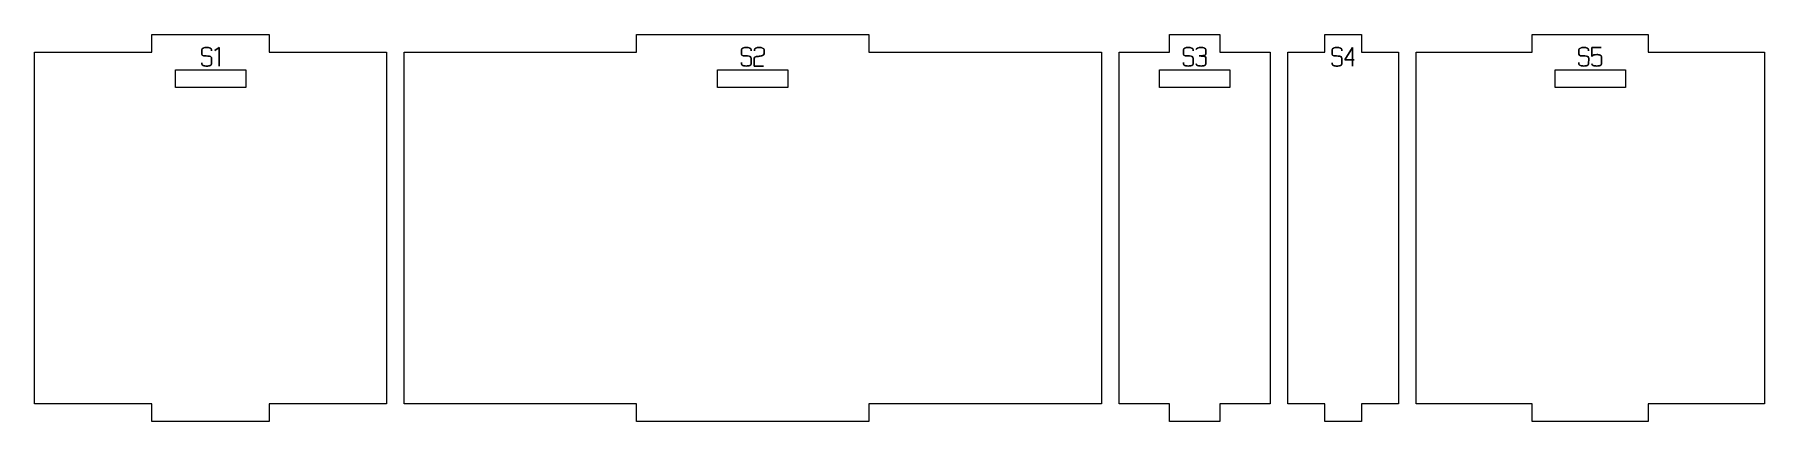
# Model space of a CAD drawing. Header units: centimetres. Extents: x -250 to 250, y -508 to 508.
# Drawn here: x 13.15 to 42.66, y -3.1 to 3.5 of the extents above; entities that cross this region are included whole.
import ezdxf

# ---------------------------------------------------------------- set-up
doc = ezdxf.new("R2010")
doc.units = ezdxf.units.CM
doc.header["$MEASUREMENT"] = 0
doc.layers.add('Capa 1', color=7, linetype='Continuous')

msp = doc.modelspace()

# ---------------------------------------------------------------- linework, layer by layer
at = {"layer": 'Capa 1', "color": 240, "lineweight": 9}
for points, knots in [([(13.1506, 3.20203), (13.1506, 3.20203), (13.1506, -2.79797), (13.1506, -2.79797), (13.1506, -2.79797), (15.15123, -2.79797), (15.15123, -2.79797), (15.15123, -2.79797), (15.15123, -3.09797), (15.15123, -3.09797), (15.15123, -3.09797), (17.15185, -3.09797), (17.15185, -3.09797), (17.15185, -3.09797), (17.15185, -2.79797), (17.15185, -2.79797), (17.15185, -2.79797), (19.15248, -2.79797), (19.15248, -2.79797), (19.15248, -2.79797), (19.15248, 3.20203), (19.15248, 3.20203), (19.15248, 3.20203), (17.15185, 3.20203), (17.15185, 3.20203), (17.15185, 3.20203), (17.15185, 3.50203), (17.15185, 3.50203), (17.15185, 3.50203), (15.15123, 3.50203), (15.15123, 3.50203), (15.15123, 3.50203), (15.15123, 3.20203), (15.15123, 3.20203), (15.15123, 3.20203), (13.1506, 3.20203), (13.1506, 3.20203)], [0, 0, 0, 0, 0.08333333, 0.08333333, 0.08333333, 0.16666667, 0.16666667, 0.16666667, 0.25, 0.25, 0.25, 0.33333333, 0.33333333, 0.33333333, 0.41666667, 0.41666667, 0.41666667, 0.5, 0.5, 0.5, 0.58333333, 0.58333333, 0.58333333, 0.66666667, 0.66666667, 0.66666667, 0.75, 0.75, 0.75, 0.83333333, 0.83333333, 0.83333333, 0.91666667, 0.91666667, 0.91666667, 1, 1, 1, 1]), ([(19.45248, 3.20203), (19.45248, 3.20203), (19.45248, -2.79797), (19.45248, -2.79797), (19.45248, -2.79797), (23.41773, -2.79797), (23.41773, -2.79797), (23.41773, -2.79797), (23.41773, -3.09797), (23.41773, -3.09797), (23.41773, -3.09797), (27.38299, -3.09797), (27.38299, -3.09797), (27.38299, -3.09797), (27.38299, -2.79797), (27.38299, -2.79797), (27.38299, -2.79797), (31.34824, -2.79797), (31.34824, -2.79797), (31.34824, -2.79797), (31.34824, 3.20203), (31.34824, 3.20203), (31.34824, 3.20203), (27.38299, 3.20203), (27.38299, 3.20203), (27.38299, 3.20203), (27.38299, 3.50203), (27.38299, 3.50203), (27.38299, 3.50203), (23.41773, 3.50203), (23.41773, 3.50203), (23.41773, 3.50203), (23.41773, 3.20203), (23.41773, 3.20203), (23.41773, 3.20203), (19.45248, 3.20203), (19.45248, 3.20203)], [0, 0, 0, 0, 0.08333333, 0.08333333, 0.08333333, 0.16666667, 0.16666667, 0.16666667, 0.25, 0.25, 0.25, 0.33333333, 0.33333333, 0.33333333, 0.41666667, 0.41666667, 0.41666667, 0.5, 0.5, 0.5, 0.58333333, 0.58333333, 0.58333333, 0.66666667, 0.66666667, 0.66666667, 0.75, 0.75, 0.75, 0.83333333, 0.83333333, 0.83333333, 0.91666667, 0.91666667, 0.91666667, 1, 1, 1, 1]), ([(31.64824, 3.20203), (31.64824, 3.20203), (31.64824, -2.79797), (31.64824, -2.79797), (31.64824, -2.79797), (32.50843, -2.79797), (32.50843, -2.79797), (32.50843, -2.79797), (32.50843, -3.09797), (32.50843, -3.09797), (32.50843, -3.09797), (33.36862, -3.09797), (33.36862, -3.09797), (33.36862, -3.09797), (33.36862, -2.79797), (33.36862, -2.79797), (33.36862, -2.79797), (34.22882, -2.79797), (34.22882, -2.79797), (34.22882, -2.79797), (34.22882, 3.20203), (34.22882, 3.20203), (34.22882, 3.20203), (33.36862, 3.20203), (33.36862, 3.20203), (33.36862, 3.20203), (33.36862, 3.50203), (33.36862, 3.50203), (33.36862, 3.50203), (32.50843, 3.50203), (32.50843, 3.50203), (32.50843, 3.50203), (32.50843, 3.20203), (32.50843, 3.20203), (32.50843, 3.20203), (31.64824, 3.20203), (31.64824, 3.20203)], [0, 0, 0, 0, 0.08333333, 0.08333333, 0.08333333, 0.16666667, 0.16666667, 0.16666667, 0.25, 0.25, 0.25, 0.33333333, 0.33333333, 0.33333333, 0.41666667, 0.41666667, 0.41666667, 0.5, 0.5, 0.5, 0.58333333, 0.58333333, 0.58333333, 0.66666667, 0.66666667, 0.66666667, 0.75, 0.75, 0.75, 0.83333333, 0.83333333, 0.83333333, 0.91666667, 0.91666667, 0.91666667, 1, 1, 1, 1]), ([(34.52882, 3.20203), (34.52882, 3.20203), (34.52882, -2.79797), (34.52882, -2.79797), (34.52882, -2.79797), (35.15768, -2.79797), (35.15768, -2.79797), (35.15768, -2.79797), (35.15768, -3.09797), (35.15768, -3.09797), (35.15768, -3.09797), (35.78655, -3.09797), (35.78655, -3.09797), (35.78655, -3.09797), (35.78655, -2.79797), (35.78655, -2.79797), (35.78655, -2.79797), (36.41541, -2.79797), (36.41541, -2.79797), (36.41541, -2.79797), (36.41541, 3.20203), (36.41541, 3.20203), (36.41541, 3.20203), (35.78655, 3.20203), (35.78655, 3.20203), (35.78655, 3.20203), (35.78655, 3.50203), (35.78655, 3.50203), (35.78655, 3.50203), (35.15768, 3.50203), (35.15768, 3.50203), (35.15768, 3.50203), (35.15768, 3.20203), (35.15768, 3.20203), (35.15768, 3.20203), (34.52882, 3.20203), (34.52882, 3.20203)], [0, 0, 0, 0, 0.08333333, 0.08333333, 0.08333333, 0.16666667, 0.16666667, 0.16666667, 0.25, 0.25, 0.25, 0.33333333, 0.33333333, 0.33333333, 0.41666667, 0.41666667, 0.41666667, 0.5, 0.5, 0.5, 0.58333333, 0.58333333, 0.58333333, 0.66666667, 0.66666667, 0.66666667, 0.75, 0.75, 0.75, 0.83333333, 0.83333333, 0.83333333, 0.91666667, 0.91666667, 0.91666667, 1, 1, 1, 1]), ([(36.71541, 3.20203), (36.71541, 3.20203), (36.71541, -2.79797), (36.71541, -2.79797), (36.71541, -2.79797), (38.69596, -2.79797), (38.69596, -2.79797), (38.69596, -2.79797), (38.69596, -3.09797), (38.69596, -3.09797), (38.69596, -3.09797), (40.67651, -3.09797), (40.67651, -3.09797), (40.67651, -3.09797), (40.67651, -2.79797), (40.67651, -2.79797), (40.67651, -2.79797), (42.65706, -2.79797), (42.65706, -2.79797), (42.65706, -2.79797), (42.65706, 3.20203), (42.65706, 3.20203), (42.65706, 3.20203), (40.67651, 3.20203), (40.67651, 3.20203), (40.67651, 3.20203), (40.67651, 3.50203), (40.67651, 3.50203), (40.67651, 3.50203), (38.69596, 3.50203), (38.69596, 3.50203), (38.69596, 3.50203), (38.69596, 3.20203), (38.69596, 3.20203), (38.69596, 3.20203), (36.71541, 3.20203), (36.71541, 3.20203)], [0, 0, 0, 0, 0.08333333, 0.08333333, 0.08333333, 0.16666667, 0.16666667, 0.16666667, 0.25, 0.25, 0.25, 0.33333333, 0.33333333, 0.33333333, 0.41666667, 0.41666667, 0.41666667, 0.5, 0.5, 0.5, 0.58333333, 0.58333333, 0.58333333, 0.66666667, 0.66666667, 0.66666667, 0.75, 0.75, 0.75, 0.83333333, 0.83333333, 0.83333333, 0.91666667, 0.91666667, 0.91666667, 1, 1, 1, 1]), ([(15.55154, 2.602), (15.55154, 2.602), (16.75154, 2.602), (16.75154, 2.602), (16.75154, 2.602), (16.75154, 2.902), (16.75154, 2.902), (16.75154, 2.902), (15.55154, 2.902), (15.55154, 2.902), (15.55154, 2.902), (15.55154, 2.602), (15.55154, 2.602)], [0, 0, 0, 0, 0.25, 0.25, 0.25, 0.5, 0.5, 0.5, 0.75, 0.75, 0.75, 1, 1, 1, 1]), ([(24.80036, 2.602), (24.80036, 2.602), (26.00036, 2.602), (26.00036, 2.602), (26.00036, 2.602), (26.00036, 2.902), (26.00036, 2.902), (26.00036, 2.902), (24.80036, 2.902), (24.80036, 2.902), (24.80036, 2.902), (24.80036, 2.602), (24.80036, 2.602)], [0, 0, 0, 0, 0.25, 0.25, 0.25, 0.5, 0.5, 0.5, 0.75, 0.75, 0.75, 1, 1, 1, 1]), ([(32.33853, 2.602), (32.33853, 2.602), (33.53853, 2.602), (33.53853, 2.602), (33.53853, 2.602), (33.53853, 2.902), (33.53853, 2.902), (33.53853, 2.902), (32.33853, 2.902), (32.33853, 2.902), (32.33853, 2.902), (32.33853, 2.602), (32.33853, 2.602)], [0, 0, 0, 0, 0.25, 0.25, 0.25, 0.5, 0.5, 0.5, 0.75, 0.75, 0.75, 1, 1, 1, 1]), ([(39.08624, 2.602), (39.08624, 2.602), (40.28624, 2.602), (40.28624, 2.602), (40.28624, 2.602), (40.28624, 2.902), (40.28624, 2.902), (40.28624, 2.902), (39.08624, 2.902), (39.08624, 2.902), (39.08624, 2.902), (39.08624, 2.602), (39.08624, 2.602)], [0, 0, 0, 0, 0.25, 0.25, 0.25, 0.5, 0.5, 0.5, 0.75, 0.75, 0.75, 1, 1, 1, 1])]:
    msp.add_open_spline(points, degree=3, knots=knots, dxfattribs=at)
at = {"layer": 'Capa 1', "color": 114, "lineweight": 9}
for points, knots in [([(16.00364, 3.02291), (16.00364, 3.02291), (16.00364, 3.00044), (16.00364, 3.00044), (16.00364, 2.99066), (16.01151, 2.98233), (16.02726, 2.97545), (16.043, 2.96857), (16.06265, 2.96513), (16.08619, 2.96513), (16.10973, 2.96513), (16.12938, 2.96857), (16.14512, 2.97545), (16.16087, 2.98233), (16.16874, 2.99066), (16.16874, 3.00044), (16.16874, 3.00044), (16.16966, 3.094), (16.16966, 3.094), (16.16935, 3.12213), (16.14818, 3.13634), (16.10614, 3.13665), (16.0641, 3.13696), (16.03941, 3.13833), (16.03207, 3.14078), (16.01312, 3.14781), (16.00364, 3.15683), (16.00364, 3.16784), (16.00364, 3.16784), (16.00364, 3.24626), (16.00364, 3.24626), (16.00364, 3.25604), (16.01151, 3.26437), (16.02726, 3.27125), (16.043, 3.27813), (16.06265, 3.28157), (16.08619, 3.28157), (16.10973, 3.28157), (16.12938, 3.27813), (16.14512, 3.27125), (16.16087, 3.26437), (16.16874, 3.25604), (16.16874, 3.24626), (16.16874, 3.24626), (16.16874, 3.22379), (16.16874, 3.22379), (16.16874, 3.22379), (16.16874, 3.24626), (16.16874, 3.24626), (16.16874, 3.25604), (16.16087, 3.26437), (16.14512, 3.27125), (16.12938, 3.27813), (16.10973, 3.28157), (16.08619, 3.28157), (16.06265, 3.28157), (16.043, 3.27813), (16.02726, 3.27125), (16.01151, 3.26437), (16.00364, 3.25604), (16.00364, 3.24626), (16.00364, 3.24626), (16.00364, 3.16784), (16.00364, 3.16784), (16.00364, 3.15683), (16.01312, 3.14781), (16.03207, 3.14078), (16.03941, 3.13833), (16.0641, 3.13696), (16.10614, 3.13665), (16.14818, 3.13634), (16.16935, 3.12213), (16.16966, 3.094), (16.16966, 3.094), (16.16874, 3.00044), (16.16874, 3.00044), (16.16874, 2.99066), (16.16087, 2.98233), (16.14512, 2.97545), (16.12938, 2.96857), (16.10973, 2.96513), (16.08619, 2.96513), (16.06265, 2.96513), (16.043, 2.96857), (16.02726, 2.97545), (16.01151, 2.98233), (16.00364, 2.99066), (16.00364, 3.00044), (16.00364, 3.00044), (16.00364, 3.02291), (16.00364, 3.02291)], [0, 0, 0, 0, 0.03333333, 0.03333333, 0.03333333, 0.06666667, 0.06666667, 0.06666667, 0.1, 0.1, 0.1, 0.13333333, 0.13333333, 0.13333333, 0.16666667, 0.16666667, 0.16666667, 0.2, 0.2, 0.2, 0.23333333, 0.23333333, 0.23333333, 0.26666667, 0.26666667, 0.26666667, 0.3, 0.3, 0.3, 0.33333333, 0.33333333, 0.33333333, 0.36666667, 0.36666667, 0.36666667, 0.4, 0.4, 0.4, 0.43333333, 0.43333333, 0.43333333, 0.46666667, 0.46666667, 0.46666667, 0.5, 0.5, 0.5, 0.53333333, 0.53333333, 0.53333333, 0.56666667, 0.56666667, 0.56666667, 0.6, 0.6, 0.6, 0.63333333, 0.63333333, 0.63333333, 0.66666667, 0.66666667, 0.66666667, 0.7, 0.7, 0.7, 0.73333333, 0.73333333, 0.73333333, 0.76666667, 0.76666667, 0.76666667, 0.8, 0.8, 0.8, 0.83333333, 0.83333333, 0.83333333, 0.86666667, 0.86666667, 0.86666667, 0.9, 0.9, 0.9, 0.93333333, 0.93333333, 0.93333333, 0.96666667, 0.96666667, 0.96666667, 1, 1, 1, 1]), ([(16.29944, 3.28203), (16.29944, 3.28203), (16.22331, 3.22929), (16.22331, 3.22929), (16.22331, 3.22929), (16.29944, 3.28203), (16.29944, 3.28203), (16.29944, 3.28203), (16.29944, 2.96513), (16.29944, 2.96513), (16.29944, 2.96513), (16.29944, 3.28203), (16.29944, 3.28203)], [0, 0, 0, 0, 0.25, 0.25, 0.25, 0.5, 0.5, 0.5, 0.75, 0.75, 0.75, 1, 1, 1, 1]), ([(25.20797, 3.02337), (25.20797, 3.02337), (25.20797, 3.0009), (25.20797, 3.0009), (25.20797, 2.99112), (25.21584, 2.98279), (25.23159, 2.97591), (25.24733, 2.96903), (25.26698, 2.96559), (25.29052, 2.96559), (25.31406, 2.96559), (25.33371, 2.96903), (25.34945, 2.97591), (25.3652, 2.98279), (25.37307, 2.99112), (25.37307, 3.0009), (25.37307, 3.0009), (25.37399, 3.09446), (25.37399, 3.09446), (25.37368, 3.12259), (25.35251, 3.1368), (25.31047, 3.13711), (25.26843, 3.13742), (25.24374, 3.13879), (25.2364, 3.14124), (25.21745, 3.14827), (25.20797, 3.15729), (25.20797, 3.1683), (25.20797, 3.1683), (25.20797, 3.24672), (25.20797, 3.24672), (25.20797, 3.2565), (25.21584, 3.26483), (25.23159, 3.27171), (25.24733, 3.27859), (25.26698, 3.28203), (25.29052, 3.28203), (25.31406, 3.28203), (25.33371, 3.27859), (25.34945, 3.27171), (25.3652, 3.26483), (25.37307, 3.2565), (25.37307, 3.24672), (25.37307, 3.24672), (25.37307, 3.22425), (25.37307, 3.22425), (25.37307, 3.22425), (25.37307, 3.24672), (25.37307, 3.24672), (25.37307, 3.2565), (25.3652, 3.26483), (25.34945, 3.27171), (25.33371, 3.27859), (25.31406, 3.28203), (25.29052, 3.28203), (25.26698, 3.28203), (25.24733, 3.27859), (25.23159, 3.27171), (25.21584, 3.26483), (25.20797, 3.2565), (25.20797, 3.24672), (25.20797, 3.24672), (25.20797, 3.1683), (25.20797, 3.1683), (25.20797, 3.15729), (25.21745, 3.14827), (25.2364, 3.14124), (25.24374, 3.13879), (25.26843, 3.13742), (25.31047, 3.13711), (25.35251, 3.1368), (25.37368, 3.12259), (25.37399, 3.09446), (25.37399, 3.09446), (25.37307, 3.0009), (25.37307, 3.0009), (25.37307, 2.99112), (25.3652, 2.98279), (25.34945, 2.97591), (25.33371, 2.96903), (25.31406, 2.96559), (25.29052, 2.96559), (25.26698, 2.96559), (25.24733, 2.96903), (25.23159, 2.97591), (25.21584, 2.98279), (25.20797, 2.99112), (25.20797, 3.0009), (25.20797, 3.0009), (25.20797, 3.02337), (25.20797, 3.02337)], [0, 0, 0, 0, 0.03333333, 0.03333333, 0.03333333, 0.06666667, 0.06666667, 0.06666667, 0.1, 0.1, 0.1, 0.13333333, 0.13333333, 0.13333333, 0.16666667, 0.16666667, 0.16666667, 0.2, 0.2, 0.2, 0.23333333, 0.23333333, 0.23333333, 0.26666667, 0.26666667, 0.26666667, 0.3, 0.3, 0.3, 0.33333333, 0.33333333, 0.33333333, 0.36666667, 0.36666667, 0.36666667, 0.4, 0.4, 0.4, 0.43333333, 0.43333333, 0.43333333, 0.46666667, 0.46666667, 0.46666667, 0.5, 0.5, 0.5, 0.53333333, 0.53333333, 0.53333333, 0.56666667, 0.56666667, 0.56666667, 0.6, 0.6, 0.6, 0.63333333, 0.63333333, 0.63333333, 0.66666667, 0.66666667, 0.66666667, 0.7, 0.7, 0.7, 0.73333333, 0.73333333, 0.73333333, 0.76666667, 0.76666667, 0.76666667, 0.8, 0.8, 0.8, 0.83333333, 0.83333333, 0.83333333, 0.86666667, 0.86666667, 0.86666667, 0.9, 0.9, 0.9, 0.93333333, 0.93333333, 0.93333333, 0.96666667, 0.96666667, 0.96666667, 1, 1, 1, 1]), ([(25.42718, 2.96559), (25.42718, 2.96559), (25.42718, 3.09813), (25.42718, 3.09813), (25.4281, 3.11005), (25.43895, 3.11922), (25.45974, 3.12564), (25.4683, 3.12626), (25.47648, 3.12725), (25.48428, 3.12863), (25.49207, 3.13), (25.49995, 3.13145), (25.5079, 3.13298), (25.52257, 3.13543), (25.53381, 3.13742), (25.5416, 3.13894), (25.5494, 3.14047), (25.55697, 3.14246), (25.56431, 3.14491), (25.58326, 3.15194), (25.59274, 3.16096), (25.59274, 3.17196), (25.59274, 3.17196), (25.59274, 3.24672), (25.59274, 3.24672), (25.59274, 3.2565), (25.58487, 3.26483), (25.56912, 3.27171), (25.55338, 3.27859), (25.53373, 3.28203), (25.51019, 3.28203), (25.48665, 3.28203), (25.467, 3.27859), (25.45126, 3.27171), (25.43551, 3.26483), (25.42764, 3.2565), (25.42764, 3.24672), (25.42764, 3.24672), (25.42764, 3.22425), (25.42764, 3.22425), (25.42764, 3.22425), (25.42764, 3.24672), (25.42764, 3.24672), (25.42764, 3.2565), (25.43551, 3.26483), (25.45126, 3.27171), (25.467, 3.27859), (25.48665, 3.28203), (25.51019, 3.28203), (25.53373, 3.28203), (25.55338, 3.27859), (25.56912, 3.27171), (25.58487, 3.26483), (25.59274, 3.2565), (25.59274, 3.24672), (25.59274, 3.24672), (25.59274, 3.17196), (25.59274, 3.17196), (25.59274, 3.16096), (25.58326, 3.15194), (25.56431, 3.14491), (25.55697, 3.14246), (25.5494, 3.14047), (25.5416, 3.13894), (25.53381, 3.13742), (25.52257, 3.13543), (25.5079, 3.13298), (25.49995, 3.13145), (25.49207, 3.13), (25.48428, 3.12863), (25.47648, 3.12725), (25.4683, 3.12626), (25.45974, 3.12564), (25.43895, 3.11922), (25.4281, 3.11005), (25.42718, 3.09813), (25.42718, 3.09813), (25.42718, 2.96559), (25.42718, 2.96559), (25.42718, 2.96559), (25.58403, 2.96559), (25.58403, 2.96559), (25.58403, 2.96559), (25.42718, 2.96559), (25.42718, 2.96559)], [0, 0, 0, 0, 0.03571429, 0.03571429, 0.03571429, 0.07142857, 0.07142857, 0.07142857, 0.10714286, 0.10714286, 0.10714286, 0.14285714, 0.14285714, 0.14285714, 0.17857143, 0.17857143, 0.17857143, 0.21428571, 0.21428571, 0.21428571, 0.25, 0.25, 0.25, 0.28571429, 0.28571429, 0.28571429, 0.32142857, 0.32142857, 0.32142857, 0.35714286, 0.35714286, 0.35714286, 0.39285714, 0.39285714, 0.39285714, 0.42857143, 0.42857143, 0.42857143, 0.46428571, 0.46428571, 0.46428571, 0.5, 0.5, 0.5, 0.53571429, 0.53571429, 0.53571429, 0.57142857, 0.57142857, 0.57142857, 0.60714286, 0.60714286, 0.60714286, 0.64285714, 0.64285714, 0.64285714, 0.67857143, 0.67857143, 0.67857143, 0.71428571, 0.71428571, 0.71428571, 0.75, 0.75, 0.75, 0.78571429, 0.78571429, 0.78571429, 0.82142857, 0.82142857, 0.82142857, 0.85714286, 0.85714286, 0.85714286, 0.89285714, 0.89285714, 0.89285714, 0.92857143, 0.92857143, 0.92857143, 0.96428571, 0.96428571, 0.96428571, 1, 1, 1, 1]), ([(32.74614, 3.02337), (32.74614, 3.02337), (32.74614, 3.0009), (32.74614, 3.0009), (32.74614, 2.99112), (32.75401, 2.98279), (32.76976, 2.97591), (32.7855, 2.96903), (32.80515, 2.96559), (32.82869, 2.96559), (32.85223, 2.96559), (32.87188, 2.96903), (32.88762, 2.97591), (32.90337, 2.98279), (32.91124, 2.99112), (32.91124, 3.0009), (32.91124, 3.0009), (32.91216, 3.09446), (32.91216, 3.09446), (32.91185, 3.12259), (32.89068, 3.1368), (32.84864, 3.13711), (32.8066, 3.13742), (32.78191, 3.13879), (32.77457, 3.14124), (32.75562, 3.14827), (32.74614, 3.15729), (32.74614, 3.1683), (32.74614, 3.1683), (32.74614, 3.24672), (32.74614, 3.24672), (32.74614, 3.2565), (32.75401, 3.26483), (32.76976, 3.27171), (32.7855, 3.27859), (32.80515, 3.28203), (32.82869, 3.28203), (32.85223, 3.28203), (32.87188, 3.27859), (32.88762, 3.27171), (32.90337, 3.26483), (32.91124, 3.2565), (32.91124, 3.24672), (32.91124, 3.24672), (32.91124, 3.22425), (32.91124, 3.22425), (32.91124, 3.22425), (32.91124, 3.24672), (32.91124, 3.24672), (32.91124, 3.2565), (32.90337, 3.26483), (32.88762, 3.27171), (32.87188, 3.27859), (32.85223, 3.28203), (32.82869, 3.28203), (32.80515, 3.28203), (32.7855, 3.27859), (32.76976, 3.27171), (32.75401, 3.26483), (32.74614, 3.2565), (32.74614, 3.24672), (32.74614, 3.24672), (32.74614, 3.1683), (32.74614, 3.1683), (32.74614, 3.15729), (32.75562, 3.14827), (32.77457, 3.14124), (32.78191, 3.13879), (32.8066, 3.13742), (32.84864, 3.13711), (32.89068, 3.1368), (32.91185, 3.12259), (32.91216, 3.09446), (32.91216, 3.09446), (32.91124, 3.0009), (32.91124, 3.0009), (32.91124, 2.99112), (32.90337, 2.98279), (32.88762, 2.97591), (32.87188, 2.96903), (32.85223, 2.96559), (32.82869, 2.96559), (32.80515, 2.96559), (32.7855, 2.96903), (32.76976, 2.97591), (32.75401, 2.98279), (32.74614, 2.99112), (32.74614, 3.0009), (32.74614, 3.0009), (32.74614, 3.02337), (32.74614, 3.02337)], [0, 0, 0, 0, 0.03333333, 0.03333333, 0.03333333, 0.06666667, 0.06666667, 0.06666667, 0.1, 0.1, 0.1, 0.13333333, 0.13333333, 0.13333333, 0.16666667, 0.16666667, 0.16666667, 0.2, 0.2, 0.2, 0.23333333, 0.23333333, 0.23333333, 0.26666667, 0.26666667, 0.26666667, 0.3, 0.3, 0.3, 0.33333333, 0.33333333, 0.33333333, 0.36666667, 0.36666667, 0.36666667, 0.4, 0.4, 0.4, 0.43333333, 0.43333333, 0.43333333, 0.46666667, 0.46666667, 0.46666667, 0.5, 0.5, 0.5, 0.53333333, 0.53333333, 0.53333333, 0.56666667, 0.56666667, 0.56666667, 0.6, 0.6, 0.6, 0.63333333, 0.63333333, 0.63333333, 0.66666667, 0.66666667, 0.66666667, 0.7, 0.7, 0.7, 0.73333333, 0.73333333, 0.73333333, 0.76666667, 0.76666667, 0.76666667, 0.8, 0.8, 0.8, 0.83333333, 0.83333333, 0.83333333, 0.86666667, 0.86666667, 0.86666667, 0.9, 0.9, 0.9, 0.93333333, 0.93333333, 0.93333333, 0.96666667, 0.96666667, 0.96666667, 1, 1, 1, 1]), ([(33.04836, 2.96559), (33.02482, 2.96559), (33.00517, 2.96903), (32.98943, 2.97591), (32.97368, 2.98279), (32.96581, 2.99112), (32.96581, 3.0009), (32.96581, 2.99112), (32.97368, 2.98279), (32.98943, 2.97591), (33.00517, 2.96903), (33.02482, 2.96559), (33.04836, 2.96559), (33.0719, 2.96559), (33.09155, 2.96903), (33.10729, 2.97591), (33.12304, 2.98279), (33.13091, 2.99112), (33.13091, 3.0009), (33.13091, 3.0009), (33.13091, 3.10409), (33.13091, 3.10409), (33.13091, 3.11235), (33.12525, 3.11953), (33.11394, 3.12564), (33.10263, 3.13176), (33.06946, 3.13589), (33.01442, 3.13803), (33.06915, 3.14139), (33.10202, 3.14537), (33.11302, 3.14995), (33.12403, 3.15454), (33.12999, 3.16203), (33.13091, 3.17242), (33.13091, 3.17242), (33.13091, 3.24672), (33.13091, 3.24672), (33.13091, 3.2565), (33.12304, 3.26483), (33.10729, 3.27171), (33.09155, 3.27859), (33.0719, 3.28203), (33.04836, 3.28203), (33.02482, 3.28203), (33.00517, 3.27859), (32.98943, 3.27171), (32.97368, 3.26483), (32.96581, 3.2565), (32.96581, 3.24672), (32.96581, 3.2565), (32.97368, 3.26483), (32.98943, 3.27171), (33.00517, 3.27859), (33.02482, 3.28203), (33.04836, 3.28203), (33.0719, 3.28203), (33.09155, 3.27859), (33.10729, 3.27171), (33.12304, 3.26483), (33.13091, 3.2565), (33.13091, 3.24672), (33.13091, 3.24672), (33.13091, 3.17242), (33.13091, 3.17242), (33.12999, 3.16203), (33.12403, 3.15454), (33.11302, 3.14995), (33.10202, 3.14537), (33.06915, 3.14139), (33.01442, 3.13803), (33.06946, 3.13589), (33.10263, 3.13176), (33.11394, 3.12564), (33.12525, 3.11953), (33.13091, 3.11235), (33.13091, 3.10409), (33.13091, 3.10409), (33.13091, 3.0009), (33.13091, 3.0009), (33.13091, 2.99112), (33.12304, 2.98279), (33.10729, 2.97591), (33.09155, 2.96903), (33.0719, 2.96559), (33.04836, 2.96559)], [0, 0, 0, 0, 0.03571429, 0.03571429, 0.03571429, 0.07142857, 0.07142857, 0.07142857, 0.10714286, 0.10714286, 0.10714286, 0.14285714, 0.14285714, 0.14285714, 0.17857143, 0.17857143, 0.17857143, 0.21428571, 0.21428571, 0.21428571, 0.25, 0.25, 0.25, 0.28571429, 0.28571429, 0.28571429, 0.32142857, 0.32142857, 0.32142857, 0.35714286, 0.35714286, 0.35714286, 0.39285714, 0.39285714, 0.39285714, 0.42857143, 0.42857143, 0.42857143, 0.46428571, 0.46428571, 0.46428571, 0.5, 0.5, 0.5, 0.53571429, 0.53571429, 0.53571429, 0.57142857, 0.57142857, 0.57142857, 0.60714286, 0.60714286, 0.60714286, 0.64285714, 0.64285714, 0.64285714, 0.67857143, 0.67857143, 0.67857143, 0.71428571, 0.71428571, 0.71428571, 0.75, 0.75, 0.75, 0.78571429, 0.78571429, 0.78571429, 0.82142857, 0.82142857, 0.82142857, 0.85714286, 0.85714286, 0.85714286, 0.89285714, 0.89285714, 0.89285714, 0.92857143, 0.92857143, 0.92857143, 0.96428571, 0.96428571, 0.96428571, 1, 1, 1, 1]), ([(35.28248, 3.02291), (35.28248, 3.02291), (35.28248, 3.00044), (35.28248, 3.00044), (35.28248, 2.99066), (35.29035, 2.98233), (35.3061, 2.97545), (35.32184, 2.96857), (35.34149, 2.96513), (35.36503, 2.96513), (35.38857, 2.96513), (35.40822, 2.96857), (35.42396, 2.97545), (35.43971, 2.98233), (35.44758, 2.99066), (35.44758, 3.00044), (35.44758, 3.00044), (35.4485, 3.094), (35.4485, 3.094), (35.44819, 3.12213), (35.42702, 3.13634), (35.38498, 3.13665), (35.34294, 3.13696), (35.31825, 3.13833), (35.31091, 3.14078), (35.29196, 3.14781), (35.28248, 3.15683), (35.28248, 3.16784), (35.28248, 3.16784), (35.28248, 3.24626), (35.28248, 3.24626), (35.28248, 3.25604), (35.29035, 3.26437), (35.3061, 3.27125), (35.32184, 3.27813), (35.34149, 3.28157), (35.36503, 3.28157), (35.38857, 3.28157), (35.40822, 3.27813), (35.42396, 3.27125), (35.43971, 3.26437), (35.44758, 3.25604), (35.44758, 3.24626), (35.44758, 3.24626), (35.44758, 3.22379), (35.44758, 3.22379), (35.44758, 3.22379), (35.44758, 3.24626), (35.44758, 3.24626), (35.44758, 3.25604), (35.43971, 3.26437), (35.42396, 3.27125), (35.40822, 3.27813), (35.38857, 3.28157), (35.36503, 3.28157), (35.34149, 3.28157), (35.32184, 3.27813), (35.3061, 3.27125), (35.29035, 3.26437), (35.28248, 3.25604), (35.28248, 3.24626), (35.28248, 3.24626), (35.28248, 3.16784), (35.28248, 3.16784), (35.28248, 3.15683), (35.29196, 3.14781), (35.31091, 3.14078), (35.31825, 3.13833), (35.34294, 3.13696), (35.38498, 3.13665), (35.42702, 3.13634), (35.44819, 3.12213), (35.4485, 3.094), (35.4485, 3.094), (35.44758, 3.00044), (35.44758, 3.00044), (35.44758, 2.99066), (35.43971, 2.98233), (35.42396, 2.97545), (35.40822, 2.96857), (35.38857, 2.96513), (35.36503, 2.96513), (35.34149, 2.96513), (35.32184, 2.96857), (35.3061, 2.97545), (35.29035, 2.98233), (35.28248, 2.99066), (35.28248, 3.00044), (35.28248, 3.00044), (35.28248, 3.02291), (35.28248, 3.02291)], [0, 0, 0, 0, 0.03333333, 0.03333333, 0.03333333, 0.06666667, 0.06666667, 0.06666667, 0.1, 0.1, 0.1, 0.13333333, 0.13333333, 0.13333333, 0.16666667, 0.16666667, 0.16666667, 0.2, 0.2, 0.2, 0.23333333, 0.23333333, 0.23333333, 0.26666667, 0.26666667, 0.26666667, 0.3, 0.3, 0.3, 0.33333333, 0.33333333, 0.33333333, 0.36666667, 0.36666667, 0.36666667, 0.4, 0.4, 0.4, 0.43333333, 0.43333333, 0.43333333, 0.46666667, 0.46666667, 0.46666667, 0.5, 0.5, 0.5, 0.53333333, 0.53333333, 0.53333333, 0.56666667, 0.56666667, 0.56666667, 0.6, 0.6, 0.6, 0.63333333, 0.63333333, 0.63333333, 0.66666667, 0.66666667, 0.66666667, 0.7, 0.7, 0.7, 0.73333333, 0.73333333, 0.73333333, 0.76666667, 0.76666667, 0.76666667, 0.8, 0.8, 0.8, 0.83333333, 0.83333333, 0.83333333, 0.86666667, 0.86666667, 0.86666667, 0.9, 0.9, 0.9, 0.93333333, 0.93333333, 0.93333333, 0.96666667, 0.96666667, 0.96666667, 1, 1, 1, 1]), ([(35.63194, 3.06969), (35.63194, 3.06969), (35.63194, 3.28203), (35.63194, 3.28203), (35.63194, 3.28203), (35.50215, 3.06969), (35.50215, 3.06969), (35.50215, 3.06969), (35.63194, 3.06969), (35.63194, 3.06969)], [0, 0, 0, 0, 0.33333333, 0.33333333, 0.33333333, 0.66666667, 0.66666667, 0.66666667, 1, 1, 1, 1]), ([(35.63194, 3.06969), (35.63194, 3.06969), (35.63194, 2.96513), (35.63194, 2.96513), (35.63194, 2.96513), (35.63194, 3.06969), (35.63194, 3.06969), (35.63194, 3.06969), (35.50215, 3.06969), (35.50215, 3.06969), (35.50215, 3.06969), (35.63194, 3.28203), (35.63194, 3.28203), (35.63194, 3.28203), (35.63194, 3.06969), (35.63194, 3.06969), (35.63194, 3.06969), (35.66175, 3.06969), (35.66175, 3.06969), (35.66175, 3.06969), (35.63194, 3.06969), (35.63194, 3.06969)], [0, 0, 0, 0, 0.14285714, 0.14285714, 0.14285714, 0.28571429, 0.28571429, 0.28571429, 0.42857143, 0.42857143, 0.42857143, 0.57142857, 0.57142857, 0.57142857, 0.71428571, 0.71428571, 0.71428571, 0.85714286, 0.85714286, 0.85714286, 1, 1, 1, 1]), ([(39.49385, 3.02337), (39.49385, 3.02337), (39.49385, 3.0009), (39.49385, 3.0009), (39.49385, 2.99112), (39.50172, 2.98279), (39.51747, 2.97591), (39.53321, 2.96903), (39.55286, 2.96559), (39.5764, 2.96559), (39.59994, 2.96559), (39.61959, 2.96903), (39.63533, 2.97591), (39.65108, 2.98279), (39.65895, 2.99112), (39.65895, 3.0009), (39.65895, 3.0009), (39.65987, 3.09446), (39.65987, 3.09446), (39.65956, 3.12259), (39.63839, 3.1368), (39.59635, 3.13711), (39.55431, 3.13742), (39.52962, 3.13879), (39.52228, 3.14124), (39.50333, 3.14827), (39.49385, 3.15729), (39.49385, 3.1683), (39.49385, 3.1683), (39.49385, 3.24672), (39.49385, 3.24672), (39.49385, 3.2565), (39.50172, 3.26483), (39.51747, 3.27171), (39.53321, 3.27859), (39.55286, 3.28203), (39.5764, 3.28203), (39.59994, 3.28203), (39.61959, 3.27859), (39.63533, 3.27171), (39.65108, 3.26483), (39.65895, 3.2565), (39.65895, 3.24672), (39.65895, 3.24672), (39.65895, 3.22425), (39.65895, 3.22425), (39.65895, 3.22425), (39.65895, 3.24672), (39.65895, 3.24672), (39.65895, 3.2565), (39.65108, 3.26483), (39.63533, 3.27171), (39.61959, 3.27859), (39.59994, 3.28203), (39.5764, 3.28203), (39.55286, 3.28203), (39.53321, 3.27859), (39.51747, 3.27171), (39.50172, 3.26483), (39.49385, 3.2565), (39.49385, 3.24672), (39.49385, 3.24672), (39.49385, 3.1683), (39.49385, 3.1683), (39.49385, 3.15729), (39.50333, 3.14827), (39.52228, 3.14124), (39.52962, 3.13879), (39.55431, 3.13742), (39.59635, 3.13711), (39.63839, 3.1368), (39.65956, 3.12259), (39.65987, 3.09446), (39.65987, 3.09446), (39.65895, 3.0009), (39.65895, 3.0009), (39.65895, 2.99112), (39.65108, 2.98279), (39.63533, 2.97591), (39.61959, 2.96903), (39.59994, 2.96559), (39.5764, 2.96559), (39.55286, 2.96559), (39.53321, 2.96903), (39.51747, 2.97591), (39.50172, 2.98279), (39.49385, 2.99112), (39.49385, 3.0009), (39.49385, 3.0009), (39.49385, 3.02337), (39.49385, 3.02337)], [0, 0, 0, 0, 0.03333333, 0.03333333, 0.03333333, 0.06666667, 0.06666667, 0.06666667, 0.1, 0.1, 0.1, 0.13333333, 0.13333333, 0.13333333, 0.16666667, 0.16666667, 0.16666667, 0.2, 0.2, 0.2, 0.23333333, 0.23333333, 0.23333333, 0.26666667, 0.26666667, 0.26666667, 0.3, 0.3, 0.3, 0.33333333, 0.33333333, 0.33333333, 0.36666667, 0.36666667, 0.36666667, 0.4, 0.4, 0.4, 0.43333333, 0.43333333, 0.43333333, 0.46666667, 0.46666667, 0.46666667, 0.5, 0.5, 0.5, 0.53333333, 0.53333333, 0.53333333, 0.56666667, 0.56666667, 0.56666667, 0.6, 0.6, 0.6, 0.63333333, 0.63333333, 0.63333333, 0.66666667, 0.66666667, 0.66666667, 0.7, 0.7, 0.7, 0.73333333, 0.73333333, 0.73333333, 0.76666667, 0.76666667, 0.76666667, 0.8, 0.8, 0.8, 0.83333333, 0.83333333, 0.83333333, 0.86666667, 0.86666667, 0.86666667, 0.9, 0.9, 0.9, 0.93333333, 0.93333333, 0.93333333, 0.96666667, 0.96666667, 0.96666667, 1, 1, 1, 1]), ([(39.79607, 2.96559), (39.77253, 2.96559), (39.75288, 2.96903), (39.73714, 2.97591), (39.72139, 2.98279), (39.71352, 2.99112), (39.71352, 3.0009), (39.71352, 2.99112), (39.72139, 2.98279), (39.73714, 2.97591), (39.75288, 2.96903), (39.77253, 2.96559), (39.79607, 2.96559), (39.81961, 2.96559), (39.83926, 2.96903), (39.855, 2.97591), (39.87075, 2.98279), (39.87862, 2.99112), (39.87862, 3.0009), (39.87862, 3.0009), (39.87862, 3.12656), (39.87862, 3.12656), (39.87862, 3.13635), (39.87075, 3.14468), (39.855, 3.15156), (39.83926, 3.15844), (39.81961, 3.16188), (39.79607, 3.16188), (39.77467, 3.16004), (39.75816, 3.15759), (39.74654, 3.15454), (39.73492, 3.15148), (39.72392, 3.14215), (39.71352, 3.12656), (39.71352, 3.12656), (39.71352, 3.28203), (39.71352, 3.28203), (39.71352, 3.28203), (39.87312, 3.28203), (39.87312, 3.28203), (39.87312, 3.28203), (39.71352, 3.28203), (39.71352, 3.28203), (39.71352, 3.28203), (39.71352, 3.12656), (39.71352, 3.12656), (39.72392, 3.14215), (39.73492, 3.15148), (39.74654, 3.15454), (39.75816, 3.15759), (39.77467, 3.16004), (39.79607, 3.16188), (39.81961, 3.16188), (39.83926, 3.15844), (39.855, 3.15156), (39.87075, 3.14468), (39.87862, 3.13635), (39.87862, 3.12656), (39.87862, 3.12656), (39.87862, 3.0009), (39.87862, 3.0009), (39.87862, 2.99112), (39.87075, 2.98279), (39.855, 2.97591), (39.83926, 2.96903), (39.81961, 2.96559), (39.79607, 2.96559)], [0, 0, 0, 0, 0.04545455, 0.04545455, 0.04545455, 0.09090909, 0.09090909, 0.09090909, 0.13636364, 0.13636364, 0.13636364, 0.18181818, 0.18181818, 0.18181818, 0.22727273, 0.22727273, 0.22727273, 0.27272727, 0.27272727, 0.27272727, 0.31818182, 0.31818182, 0.31818182, 0.36363636, 0.36363636, 0.36363636, 0.40909091, 0.40909091, 0.40909091, 0.45454545, 0.45454545, 0.45454545, 0.5, 0.5, 0.5, 0.54545455, 0.54545455, 0.54545455, 0.59090909, 0.59090909, 0.59090909, 0.63636364, 0.63636364, 0.63636364, 0.68181818, 0.68181818, 0.68181818, 0.72727273, 0.72727273, 0.72727273, 0.77272727, 0.77272727, 0.77272727, 0.81818182, 0.81818182, 0.81818182, 0.86363636, 0.86363636, 0.86363636, 0.90909091, 0.90909091, 0.90909091, 0.95454545, 0.95454545, 0.95454545, 1, 1, 1, 1])]:
    msp.add_open_spline(points, degree=3, knots=knots, dxfattribs=at)

doc.saveas('drawing.dxf')
